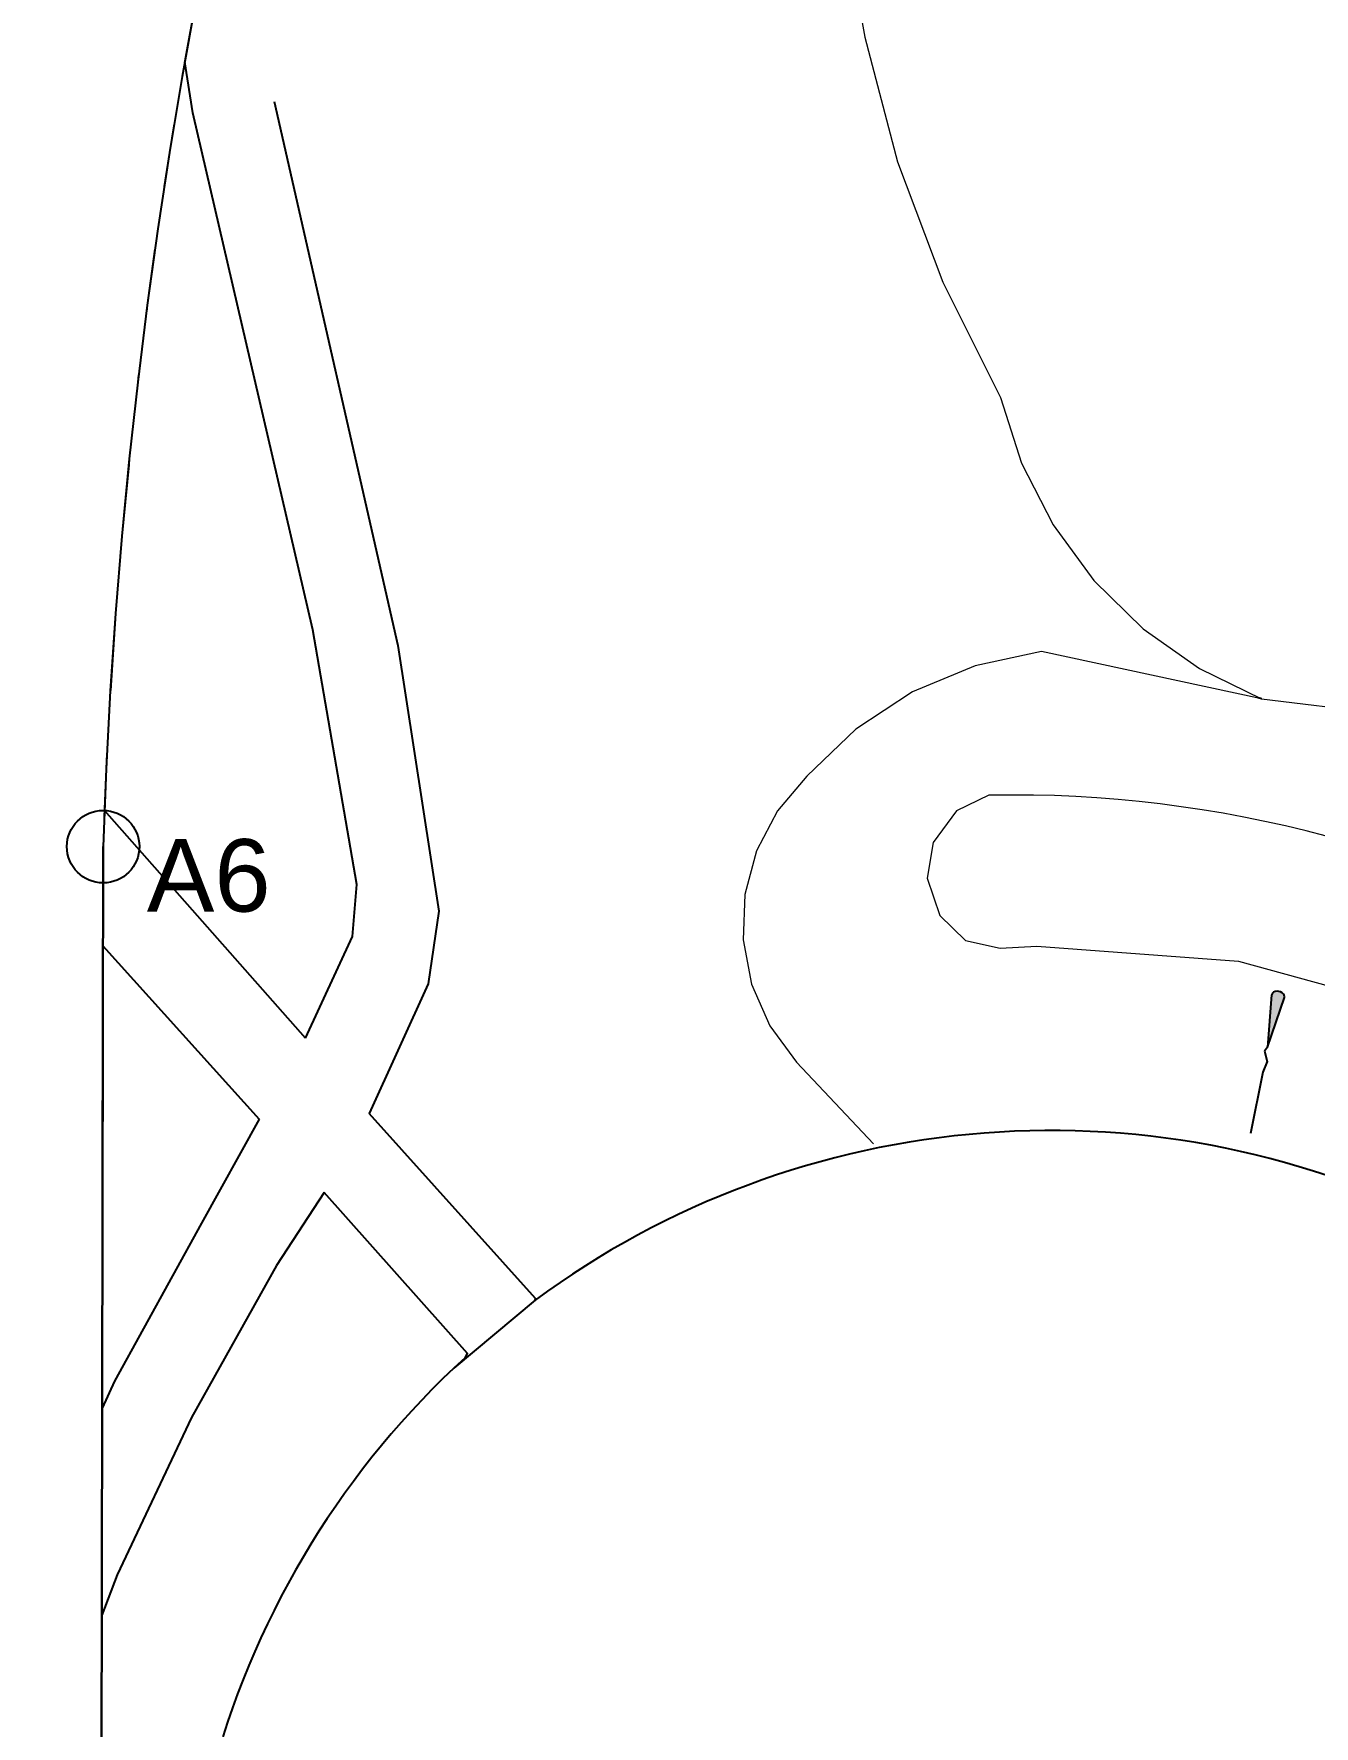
# Model space of a CAD drawing. Header units: millimetres. Extents: x 832508 to 836017, y 816085 to 819654.
# Drawn here: x 833968.05 to 834003.39, y 818060.14 to 818106.85 of the extents above; entities that cross this region are included whole.
import ezdxf

# ---------------------------------------------------------------- set-up
doc = ezdxf.new("R2010")
doc.units = ezdxf.units.MM
doc.header["$LTSCALE"] = 10
doc.linetypes.add('B1_HIDDEN', pattern=[5.5, 0, 5, -0.5])
doc.linetypes.add('PHANTOM', pattern=[2.5, 1.25, -0.25, 0.25, -0.25, 0.25, -0.25])
for name, color, linetype in [('DLN030_1', 1, 'Continuous'), ('DLN810__', 7, 'Continuous'), ('DLN910(1-500)', 7, 'Continuous'), ('DLN914(1-500)', 3, 'PHANTOM'), ('FENCE', 6, 'FENCELINE3'), ('PA', 1, 'Continuous'), ('SB', 1, 'Continuous'), ('ST', 1, 'Continuous')]:
    doc.layers.add(name, color=color, linetype=linetype)
doc.layers.add('SLOPE-L', color=251, linetype='Continuous', lineweight=25)
doc.styles.get("Standard").update_dxf_attribs({"font": 'arial.ttf'})
doc.styles.add('SWIS721 LT', font='swiss.ttf')
doc.linetypes.add('B1_BDYF', pattern='A,2.5,-0.5,[130,ltypeshp.shx,S=0.5,R=0,X=0,Y=0],-0.5', length=3.5)
doc.linetypes.add('FENCELINE3', pattern='A,1.25,-0.25,[130,ltypeshp.shx,S=0.125,R=0,X=0,Y=0],-0.25', length=1.75)
doc.dimstyles.new('ISO-25', dxfattribs={"dimtxt": 2.5, "dimasz": 2.5, "dimexe": 1.25, "dimexo": 0.625, "dimtad": 1, "dimdec": 3, "dimdsep": 46, "dimtxsty": 'Standard', "dimcen": 2.5, "dimadec": 4, "dimazin": 0, "dimtfac": 1, "dimtdec": 3, "dimtmove": 2, "dimatfit": 3, "dimfxl": 0, "dimarcsym": 0})

# ---------------------------------------------------------------- blocks, each defined once
blk = doc.blocks.new('*D34')
at = {"layer": 'Defpoints', "color": 0}
for p in [(833976.911, 818125.284), (834122.684, 818079.48)]:
    blk.add_point(p, dxfattribs=at)
at = {"layer": 'DLN030_1', "color": 0, "linetype": 'Continuous', "lineweight": -2}
for p, q in [((833975.48, 818125.734), (833974.049, 818126.183)), ((834122.684, 818079.48), (833976.911, 818125.284))]:
    blk.add_line(p, q, dxfattribs=at)
at = {"layer": 'DLN030_1', "color": 0}
blk.add_solid([(833975.555, 818125.972), (833975.405, 818125.495), (833976.911, 818125.284)], dxfattribs=at)
at = {"layer": 'DLN030_1', "color": 0, "insert": (834001.607, 818119.847), "char_height": 2.5, "attachment_point": 5, "rotation": 342.5565}
blk.add_mtext('R152.8', dxfattribs=at)
blk = doc.blocks.new('*D35')
at = {"layer": 'Defpoints', "color": 0}
for p in [(833963.887, 818154.554), (834128.99, 818077.513)]:
    blk.add_point(p, dxfattribs=at)
at = {"layer": 'DLN030_1', "color": 0, "linetype": 'Continuous', "lineweight": -2}
for p, q in [((833962.528, 818155.188), (833961.168, 818155.822)), ((834128.99, 818077.513), (833963.887, 818154.554))]:
    blk.add_line(p, q, dxfattribs=at)
at = {"layer": 'DLN030_1', "color": 0}
blk.add_solid([(833962.633, 818155.414), (833962.422, 818154.961), (833963.887, 818154.554)], dxfattribs=at)
at = {"layer": 'DLN030_1', "color": 0, "insert": (833997.607, 818141.215), "char_height": 2.5, "attachment_point": 5, "rotation": 334.9853}
blk.add_mtext('R182.193', dxfattribs=at)
blk = doc.blocks.new('SLOPE')
at = {"linetype": 'Continuous'}
h = blk.add_hatch(color=0, dxfattribs=at)
edge = h.paths.add_edge_path()
edge.add_line((3.58, 0), (0.31, 0.41))
edge.add_ellipse((0.3, 0.01), major_axis=(0, 0.41), ratio=0.731707, start_angle=358.8413, end_angle=551.2243)
edge.add_line((0.3, -0.4), (3.58, 0))
at = {"color": 0, "linetype": 'Continuous'}
for p, q in [((3.58, 0), (0.3, 0.42)), ((0.3, -0.4), (3.58, 0)), ((3.58, 0), (3.88, -0.14)), ((3.88, -0.14), (4.48, 0.14)), ((4.48, 0.14), (5.18, 0)), ((5.18, 0), (9.13, 0))]:
    blk.add_line(p, q, dxfattribs=at)
blk.add_ellipse((0.3, 0.01), major_axis=(0, 0.41), ratio=0.731707, start_param=6.120326, end_param=9.620679, dxfattribs=at)

msp = doc.modelspace()

# ---------------------------------------------------------------- linework, layer by layer
at = {"layer": 'DLN810__', "linetype": 'Continuous', "ltscale": 0.1}
msp.add_line((833975.5499, 818079.1269), (833969.9995, 818085.4106), dxfattribs=at)
at = {"layer": 'DLN810__', "linetype": 'Continuous', "ltscale": 0.1, "flags": 128}
for points in [[(833974.6815, 818104.9799), (833978.0949, 818089.9621), (833979.2317, 818082.6366), (833978.9323, 818080.6273), (833977.3114, 818077.0486)], [(833975.5499, 818079.1269), (833976.8506, 818081.9308), (833976.9696, 818083.369), (833975.749, 818090.3946), (833972.4448, 818104.6641)], [(833969.9594, 818081.6774), (833974.2721, 818076.8901)], [(833974.2721, 818076.8901), (833972.6841, 818074.0226), (833970.2808, 818069.6577), (833969.9381, 818068.9185)], [(833981.8922, 818071.8997), (833981.8986, 818071.9423), (833977.3114, 818077.0486)], [(834002.1673, 818075.8052), (834001.7614, 818075.9071), (834001.3537, 818076.002), (834000.9445, 818076.0897), (834000.5338, 818076.1702), (834000.1217, 818076.2436), (833999.7084, 818076.3098), (833999.2941, 818076.3687), (833998.8788, 818076.4205), (833998.4626, 818076.4649), (833998.0457, 818076.5021), (833997.6282, 818076.532), (833997.2103, 818076.5546), (833996.7921, 818076.5699), (833996.3736, 818076.5779), (833995.9551, 818076.5786), (833995.5366, 818076.5721), (833995.1183, 818076.5582), (833994.7003, 818076.537), (833994.2827, 818076.5085), (833993.8657, 818076.4727), (833993.4494, 818076.4297), (833993.0339, 818076.3793), (833992.6193, 818076.3218), (833992.2058, 818076.257), (833991.7935, 818076.185), (833991.3826, 818076.1059), (833990.973, 818076.0196), (833990.5651, 818075.9261), (833990.1588, 818075.8255), (833989.7543, 818075.7179), (833989.3518, 818075.6032), (833988.9514, 818075.4815), (833988.5531, 818075.3529), (833988.1571, 818075.2173), (833987.7636, 818075.0748), (833987.3726, 818074.9255), (833986.9843, 818074.7693), (833986.5987, 818074.6065), (833986.2161, 818074.4369), (833985.8365, 818074.2606), (833985.46, 818074.0778), (833985.0868, 818073.8884), (833984.7169, 818073.6925), (833984.3505, 818073.4903), (833983.9877, 818073.2816), (833983.6285, 818073.0667), (833983.2732, 818072.8455), (833982.9218, 818072.6181), (833982.5744, 818072.3847), (833982.2312, 818072.1452), (833981.8922, 818071.8997)], [(834002.1673, 818075.8052), (834001.7614, 818075.9071), (834001.3537, 818076.002), (834000.9445, 818076.0897), (834000.5338, 818076.1702), (834000.1217, 818076.2436), (833999.7084, 818076.3098), (833999.2941, 818076.3687), (833998.8788, 818076.4205), (833998.4626, 818076.4649), (833998.0457, 818076.5021), (833997.6282, 818076.532), (833997.2103, 818076.5546), (833996.7921, 818076.5699), (833996.3736, 818076.5779), (833995.9551, 818076.5786), (833995.5366, 818076.5721), (833995.1183, 818076.5582), (833994.7003, 818076.537), (833994.2827, 818076.5085), (833993.8657, 818076.4727), (833993.4494, 818076.4297), (833993.0339, 818076.3793), (833992.6193, 818076.3218), (833992.2058, 818076.257), (833991.7935, 818076.185), (833991.3826, 818076.1059), (833990.973, 818076.0196), (833990.5651, 818075.9261), (833990.1588, 818075.8255), (833989.7543, 818075.7179), (833989.3518, 818075.6032), (833988.9514, 818075.4815), (833988.5531, 818075.3529), (833988.1571, 818075.2173), (833987.7636, 818075.0748), (833987.3726, 818074.9255), (833986.9843, 818074.7693), (833986.5987, 818074.6065), (833986.2161, 818074.4369), (833985.8365, 818074.2606), (833985.46, 818074.0778), (833985.0868, 818073.8884), (833984.7169, 818073.6925), (833984.3505, 818073.4903), (833983.9877, 818073.2816), (833983.6285, 818073.0667), (833983.2732, 818072.8455), (833982.9218, 818072.6181), (833982.5744, 818072.3847), (833982.2312, 818072.1452), (833981.8922, 818071.8997)], [(834003.7714, 818075.3271), (834003.3736, 818075.4571), (834002.9735, 818075.5801), (834002.5714, 818075.6962), (834002.1673, 818075.8052)], [(833976.0619, 818074.8646), (833974.7519, 818072.8555), (833972.4002, 818068.6625), (833970.3558, 818064.3115), (833969.9285, 818063.2011)], [(833979.9526, 818070.3064), (833980.0175, 818070.4203), (833976.0619, 818074.8646)], [(833981.8922, 818071.8997), (833979.646, 818070.0215), (833979.3445, 818069.7312), (833979.048, 818069.4358), (833978.7568, 818069.1352), (833978.4708, 818068.8296), (833978.1902, 818068.5191), (833977.9151, 818068.2036), (833977.6456, 818067.8835), (833977.3816, 818067.5587), (833977.1234, 818067.2293), (833976.8709, 818066.8955), (833976.6244, 818066.5573), (833976.3837, 818066.2148), (833976.1491, 818065.8683), (833975.9205, 818065.5176), (833975.6981, 818065.1631), (833975.482, 818064.8047), (833975.2721, 818064.4426), (833975.0686, 818064.0769), (833974.8715, 818063.7076), (833974.6808, 818063.3351), (833974.4967, 818062.9592), (833974.3192, 818062.5802), (833974.1483, 818062.1981), (833973.9841, 818061.8131), (833973.8267, 818061.4253), (833973.676, 818061.0348), (833973.5322, 818060.6418), (833973.3953, 818060.2463), (833973.2653, 818059.8485)], [(833979.9526, 818070.3064), (833979.646, 818070.0215), (833979.3445, 818069.7312), (833979.048, 818069.4358), (833978.7568, 818069.1352), (833978.4708, 818068.8296), (833978.1902, 818068.5191), (833977.9151, 818068.2036), (833977.6456, 818067.8835), (833977.3816, 818067.5587), (833977.1234, 818067.2293), (833976.8709, 818066.8955), (833976.6244, 818066.5573), (833976.3837, 818066.2148), (833976.1491, 818065.8683), (833975.9205, 818065.5176), (833975.6981, 818065.1631), (833975.482, 818064.8047), (833975.2721, 818064.4426), (833975.0686, 818064.0769), (833974.8715, 818063.7076), (833974.6808, 818063.3351), (833974.4967, 818062.9592), (833974.3192, 818062.5802), (833974.1483, 818062.1981), (833973.9841, 818061.8131), (833973.8267, 818061.4253), (833973.676, 818061.0348), (833973.5322, 818060.6418), (833973.3953, 818060.2463), (833973.2653, 818059.8485)]]:
    msp.add_lwpolyline(points, dxfattribs=at)
at = {"layer": 'DLN910(1-500)'}
msp.add_circle((833969.964, 818084.414), 1, dxfattribs=at)
at = {"layer": 'DLN914(1-500)', "color": 5, "ltscale": 10}
for points in [[(833995.217, 817786.385), (833980.295, 817801.763), (833962.533, 817823.975), (833953.531, 817838.011), (833947.358, 817854.992), (833946.924, 818070.715, -0.2154502), (834003.567, 818209.662), (834003.567, 818209.662), (834003.513, 818271.667), (834240.006, 818271.909)], [(834250.936, 818252.057), (834045.337, 818251.946), (834029.85, 818232.687), (834030.052, 818201, 0.2255065), (833969.964, 818084.414), (833969.89, 818040.227), (833984.641, 818026.7), (834108.001, 818027.127, 0.5997319), (834250.993, 817971.639)]]:
    msp.add_lwpolyline(points, format="xyb", dxfattribs=at)
at = {"layer": 'DLN914(1-500)', "color": 6, "ltscale": 0.7}
for points in [[(834240.006, 818271.909), (834003.513, 818271.667), (834003.567, 818209.662, 0.2154502), (833946.924, 818070.715), (833947.358, 817854.992), (833953.531, 817838.011), (833962.533, 817823.975), (833980.295, 817801.763), (833995.217, 817786.385)], [(834018.9646, 817796.1997), (834006.7908, 817807.5773), (833995.4456, 817819.7787), (833984.9952, 817832.736), (833976.543, 817844.9041), (833970.2819, 817855.4842), (833970.1403, 817900.0635), (833969.8231, 817999.9463), (833969.8598, 818040.227), (833969.89, 818040.227), (833969.8598, 818040.227), (833969.89, 818040.227), (833969.964, 818084.414, -0.2255065), (834030.052, 818201), (834029.85, 818232.687), (834045.337, 818251.946), (834250.936, 818252.057)]]:
    msp.add_lwpolyline(points, format="xyb", dxfattribs=at)
at = {"layer": 'DLN914(1-500)', "color": 3, "ltscale": 5}
for points in [[(834240.006, 818271.909), (834003.513, 818271.667), (834003.567, 818209.662, 0.2154502), (833946.924, 818070.715), (833947.358, 817854.992), (833953.531, 817838.011), (833962.533, 817823.975), (833980.295, 817801.763), (833995.217, 817786.385)], [(834018.9646, 817796.1997), (834006.7908, 817807.5773), (833995.4456, 817819.7787), (833984.9952, 817832.736), (833976.543, 817844.9041), (833970.2819, 817855.4842), (833970.1403, 817900.0635), (833969.8231, 817999.9463), (833969.8598, 818040.227), (833969.89, 818040.227), (833969.8598, 818040.227), (833969.89, 818040.227), (833969.964, 818084.414, -0.2255065), (834030.052, 818201), (834029.85, 818232.687), (834045.337, 818251.946), (834250.936, 818252.057)]]:
    msp.add_lwpolyline(points, format="xyb", dxfattribs=at)
at = {"layer": 'FENCE', "color": 6, "linetype": 'B1_BDYF', "lineweight": 5, "ltscale": 1000}
msp.add_lwpolyline([(834016.0085, 818161.5481), (834012.5431, 818155.6986), (834009.0946, 818150.0885), (834005.3166, 818144.6949), (834001.2224, 818139.5371), (833996.8269, 818134.6336), (833994.9975, 818131.9493), (833993.4269, 818129.1058), (833992.1288, 818126.1281), (833991.1638, 818122.9957), (833990.5033, 818119.7853), (833990.1533, 818116.5263), (833990.1171, 818113.2488), (833990.3951, 818109.9829), (833990.9846, 818106.7587), (833991.8861, 818103.3182), (833993.139, 818099.9894), (833994.7297, 818096.8083)], dxfattribs=at)
at = {"layer": 'FENCE', "color": 6, "linetype": 'B1_BDYF', "lineweight": 5, "ltscale": 0.075}
for points in [[(833994.7297, 818096.8083), (833995.3132, 818094.9948), (833996.1802, 818093.2985), (833997.3082, 818091.7633), (833998.6679, 818090.4289), (834000.2241, 818089.3301), (834001.9365, 818088.4953), (834005.1289, 818088.1102)], [(834001.9365, 818088.4953), (833995.8635, 818089.8028), (833994.0308, 818089.4083), (833992.3016, 818088.6843), (833990.7346, 818087.6554), (833989.3829, 818086.3564), (833988.5722, 818085.4057), (833987.9925, 818084.2989), (833987.6727, 818083.0911), (833987.6288, 818081.8425), (833987.8629, 818080.6152), (833988.3634, 818079.4704), (833989.1053, 818078.4651), (833991.2266, 818076.2123)], [(834003.7305, 818084.7018), (834003.164, 818084.8481), (834002.595, 818084.9845), (834002.0238, 818085.111), (834001.4504, 818085.2275), (834000.8751, 818085.3339), (834000.298, 818085.4303), (833999.7193, 818085.5166), (833999.1392, 818085.5928), (833998.5578, 818085.6589), (833997.9754, 818085.7148), (833997.3921, 818085.7606), (833996.8081, 818085.7961), (833996.2236, 818085.8215), (833995.6387, 818085.8366), (833995.4635, 818085.8381), (833994.411, 818085.8299), (833993.5187, 818085.3981), (833992.8686, 818084.5251), (833992.7106, 818083.5465), (833993.0529, 818082.5133), (833993.7639, 818081.8225), (833994.7175, 818081.6134), (833995.7338, 818081.6671)], [(833995.7338, 818081.6671), (834001.3035, 818081.2483), (834006.6909, 818079.7744), (834012.128, 818077.0279), (834016.5112, 818073.5662), (834020.4429, 818068.9136), (834023.1251, 818064.0144), (834024.8233, 818058.6934), (834025.4749, 818053.1462), (834025.0561, 818047.5765), (834023.5822, 818042.1891), (834021.5393, 818038.1448), (834020.8357, 818036.752), (834017.374, 818032.3688), (834012.7214, 818028.4371), (834007.8222, 818025.7548), (834002.5012, 818024.0567), (833996.954, 818023.4051), (833991.3843, 818023.8239), (833985.9969, 818025.2978), (833980.5598, 818028.0442), (833976.1765, 818031.506), (833972.2448, 818036.1586), (833970.9364, 818038.2903)]]:
    msp.add_lwpolyline(points, dxfattribs=at)
at = {"layer": 'PA', "linetype": 'Continuous', "flags": 128}
for points in [[(833972.4448, 818104.6641), (833972.217, 818106.0772)], [(834003.7714, 818075.3271), (834003.3736, 818075.4571), (834002.9735, 818075.5801), (834002.5714, 818075.6962), (834002.1673, 818075.8052)]]:
    msp.add_lwpolyline(points, dxfattribs=at)
at = {"layer": 'SB', "linetype": 'B1_HIDDEN', "flags": 128}
msp.add_lwpolyline([(834001.9365, 818088.4953), (833995.8635, 818089.8028), (833994.0308, 818089.4083), (833992.3016, 818088.6843), (833990.7346, 818087.6554), (833989.3829, 818086.3564), (833988.5722, 818085.4057), (833987.9925, 818084.2989), (833987.6727, 818083.0911), (833987.6288, 818081.8425), (833987.8629, 818080.6152), (833988.3634, 818079.4704), (833989.1053, 818078.4651), (833991.2266, 818076.2123)], dxfattribs=at)
at = {"layer": 'ST', "linetype": 'B1_HIDDEN', "flags": 128}
msp.add_lwpolyline([(833970.9364, 818038.2903), (833970.808, 818038.4325), (833970.7329, 818038.4986), (833970.6529, 818038.5584), (833970.5683, 818038.6118), (833970.4798, 818038.6583), (833970.3879, 818038.6976), (833970.2932, 818038.7296), (833970.1962, 818038.754), (833970.0976, 818038.7706), (833969.9981, 818038.7794), (833969.8981, 818038.7803), (833969.7984, 818038.7733), (833969.6995, 818038.7584), (833969.6021, 818038.7357), (833969.5069, 818038.7055), (833969.4143, 818038.6677), (833969.325, 818038.6228), (833969.2395, 818038.571), (833969.1584, 818038.5125), (833969.0821, 818038.4479), (833969.0112, 818038.3774), (833968.9461, 818038.3015), (833968.8873, 818038.2207), (833968.8349, 818038.1355), (833968.7895, 818038.0464), (833968.7513, 818037.9541), (833968.7205, 818037.859), (833968.6973, 818037.7617), (833968.6819, 818037.6629), (833968.6743, 818037.5632), (833968.6746, 818037.4633), (833968.6829, 818037.3636), (833968.6989, 818037.265), (833968.7228, 818037.1679), (833968.7542, 818037.073), (833968.7931, 818036.9809), (833968.8391, 818036.8921), (833970.1206, 818034.3322), (833974.4422, 818029.2182), (833979.2996, 818025.382), (833985.276, 818022.3631), (833991.2334, 818020.7333), (833997.3792, 818020.2712), (834003.5002, 818020.9902), (834009.3716, 818022.864), (834014.7892, 818025.83), (834019.9032, 818030.1516), (834023.7394, 818035.009), (834024.6673, 818036.5883), (834024.9373, 818037.1074), (834025.1982, 818037.6311), (834025.45, 818038.1592), (834025.6924, 818038.6917), (834025.9256, 818039.2284), (834026.1493, 818039.769), (834026.3636, 818040.3134), (834026.5684, 818040.8615), (834026.7635, 818041.4131), (834026.949, 818041.968), (834027.1248, 818042.526), (834027.2908, 818043.0871), (834027.447, 818043.6509), (834027.5933, 818044.2174), (834027.7297, 818044.7864), (834027.8562, 818045.3576), (834027.9727, 818045.931), (834028.0791, 818046.5063), (834028.1755, 818047.0834), (834028.2619, 818047.6621), (834028.3381, 818048.2422), (834028.4041, 818048.8236), (834028.46, 818049.406), (834028.5058, 818049.9893), (834028.5413, 818050.5733), (834028.5667, 818051.1578), (834028.5818, 818051.7427), (834028.5868, 818052.3278), (834028.5815, 818052.9128), (834028.566, 818053.4977), (834028.5403, 818054.0822), (834028.5044, 818054.6662), (834028.4583, 818055.2495), (834028.4021, 818055.8319), (834028.3357, 818056.4132), (834028.2592, 818056.9932), (834028.1725, 818057.5719), (834028.0758, 818058.1489), (834027.969, 818058.7242), (834027.8522, 818059.2975), (834027.7254, 818059.8687), (834027.5886, 818060.4375), (834027.442, 818061.0039), (834027.2854, 818061.5677), (834027.1191, 818062.1287), (834026.943, 818062.6866), (834026.7572, 818063.2414), (834026.5617, 818063.7929), (834026.3567, 818064.3409), (834026.1421, 818064.8852), (834025.918, 818065.4257), (834025.6846, 818065.9621), (834025.4418, 818066.4945), (834025.1897, 818067.0225), (834024.9285, 818067.546), (834024.6582, 818068.0649), (834024.3789, 818068.579), (834024.0906, 818069.0882), (834023.7935, 818069.5922), (834023.4877, 818070.091), (834023.1732, 818070.5844), (834022.8501, 818071.0722), (834022.5186, 818071.5543), (834022.1787, 818072.0305), (834021.8305, 818072.5007), (834021.4742, 818072.9648), (834021.1098, 818073.4226), (834020.7375, 818073.874), (834020.3574, 818074.3188), (834019.9696, 818074.7568), (834019.5742, 818075.1881), (834019.1713, 818075.6124), (834018.7611, 818076.0296), (834018.3437, 818076.4396), (834017.9192, 818076.8422), (834017.4877, 818077.2373), (834017.0494, 818077.6249), (834016.6044, 818078.0048), (834016.1528, 818078.3768), (834015.6948, 818078.7409), (834015.2305, 818079.0969), (834014.7601, 818079.4448), (834014.2836, 818079.7844), (834013.8014, 818080.1157), (834013.3134, 818080.4385), (834012.8198, 818080.7527), (834012.3209, 818081.0583), (834011.8167, 818081.3551), (834011.3073, 818081.643), (834010.7931, 818081.9221), (834010.274, 818082.1921), (834009.7503, 818082.453), (834009.2222, 818082.7047), (834008.6897, 818082.9472), (834008.1531, 818083.1804), (834007.6124, 818083.4041), (834007.068, 818083.6184), (834006.5199, 818083.8231), (834005.9683, 818084.0183), (834005.4134, 818084.2038), (834004.8554, 818084.3796), (834004.2943, 818084.5456), (834003.7305, 818084.7018), (834003.164, 818084.8481), (834002.595, 818084.9845), (834002.0238, 818085.111), (834001.4504, 818085.2275), (834000.8751, 818085.3339), (834000.298, 818085.4303), (833999.7193, 818085.5166), (833999.1392, 818085.5928), (833998.5578, 818085.6589), (833997.9754, 818085.7148), (833997.3921, 818085.7606), (833996.8081, 818085.7961), (833996.2236, 818085.8215), (833995.6387, 818085.8366), (833995.4635, 818085.8381), (833994.411, 818085.8299), (833993.5187, 818085.3981), (833992.8686, 818084.5251), (833992.7106, 818083.5465), (833993.0529, 818082.5133), (833993.7639, 818081.8225), (833994.7175, 818081.6134), (833995.7338, 818081.6671)], dxfattribs=at)

# ---------------------------------------------------------------- block references
at = {"layer": 'SLOPE-L', "xscale": 0.4381107301315686, "yscale": 0.4381107301315686, "rotation": 258.6900582579357}
msp.add_blockref('SLOPE', (834002.4121, 818080.419), dxfattribs=at)

# ---------------------------------------------------------------- texts
at = {"layer": 'DLN910(1-500)', "style": 'SWIS721 LT'}
msp.add_text('A6', height=2, dxfattribs=at).set_placement((833971.1712, 818082.6208))

# ---------------------------------------------------------------- dimensions: what is measured, and where the dimension line sits
at = {"layer": 'DLN030_1'}
for center, mpoint, picture, middle in [((834128.9901, 818077.5131), (833963.8869, 818154.5535), '*D35', (833997.6067, 818141.215)), ((834122.6843, 818079.4801), (833976.9111, 818125.2841), '*D34', (834001.6067, 818119.8468))]:
    dim = msp.add_radius_dim(center=center, mpoint=mpoint, dimstyle='ISO-25', override={"dimscale": 1000, "dimtxt": 0.0025, "dimasz": 0.0015, "dimfxl": 15, "dimarcsym": 2}, dxfattribs=at)
    dim.commit()
    dim.dimension.update_dxf_attribs({"geometry": picture, "text_midpoint": middle, "dimtype": 164})

doc.saveas('drawing.dxf')
